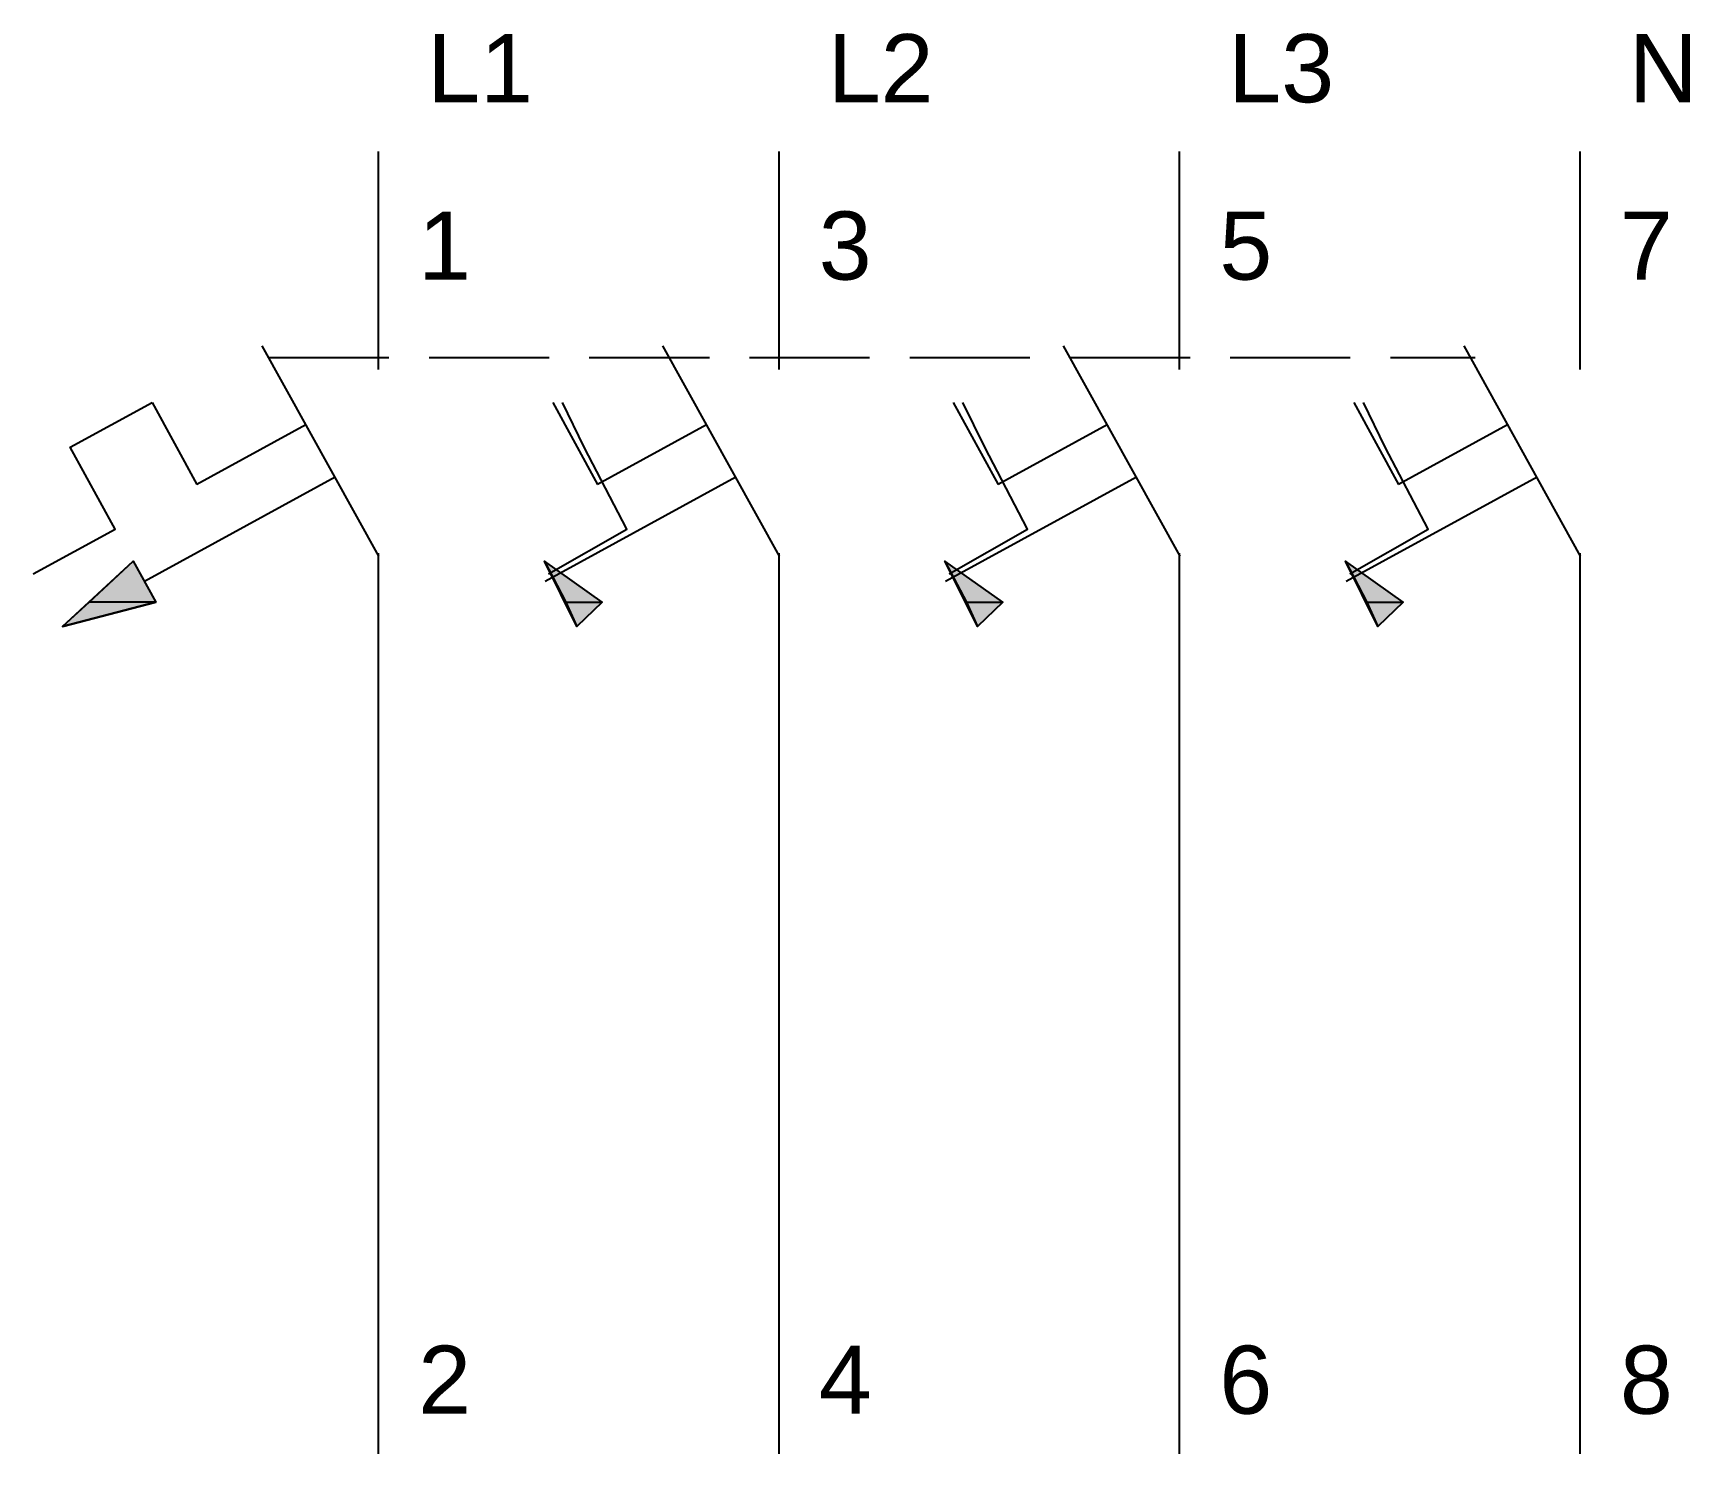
# Model space of a CAD drawing. Header units: millimetres. Extents: x -8.6 to 32.7, y -32.5 to 3.
import ezdxf
from ezdxf.enums import TextEntityAlignment as Align

# ---------------------------------------------------------------- set-up
doc = ezdxf.new("R2010")
doc.units = ezdxf.units.MM
doc.linetypes.add('SVG_3_1', pattern=[4, 3, -1])
doc.layers.get('0').update_dxf_attribs({"linetype": 'CONTINUOUS'})
doc.styles.add('ARIAL', font='arial.ttf')

# ---------------------------------------------------------------- blocks, each defined once
blk = doc.blocks.new('291_E_LV_MLD_IEC60617_mcb_4p')
at = {"true_color": 0x0000ff}
for p, q in [((0, 0), (0, -5.441)), ((10, 0), (10, -5.441)), ((20, 0), (20, -5.441)), ((30, 0), (30, -5.441)), ((0.02, -10.103), (-2.892, -4.853)), ((10.02, -10.103), (7.108, -4.853)), ((20.02, -10.103), (17.108, -4.853)), ((30.02, -10.103), (27.108, -4.853)), ((-5.642, -6.265), (-4.525, -8.309)), ((4.358, -6.265), (5.475, -8.309)), ((14.358, -6.265), (15.475, -8.309)), ((24.358, -6.265), (25.475, -8.309)), ((-1.804, -6.824), (-4.525, -8.309)), ((8.196, -6.824), (5.475, -8.309)), ((18.196, -6.824), (15.475, -8.309)), ((28.196, -6.824), (25.475, -8.309)), ((-1.069, -8.132), (-5.833, -10.735)), ((8.931, -8.132), (4.167, -10.735)), ((18.931, -8.132), (14.167, -10.735)), ((28.931, -8.132), (24.167, -10.735)), ((0, -10.029), (0, -32.5)), ((10, -10.029), (10, -32.5)), ((20, -10.029), (20, -32.5)), ((30, -10.029), (30, -32.5))]:
    blk.add_line(p, q, dxfattribs=at)
at = {"linetype": 'SVG_3_1', "true_color": 0x0000ff}
blk.add_line((-2.73, -5.147), (27.386, -5.147), dxfattribs=at)
at = {"true_color": 0x0000ff}
for points in [[(-8.613, -10.544), (-6.569, -9.426), (-7.686, -7.382), (-5.642, -6.265)], [(4.256, -10.544), (6.212, -9.426), (5.143, -7.382), (4.599, -6.265)], [(14.256, -10.544), (16.212, -9.426), (15.143, -7.382), (14.599, -6.265)], [(24.256, -10.544), (26.212, -9.426), (25.143, -7.382), (24.599, -6.265)]]:
    blk.add_lwpolyline(points, dxfattribs=at)
for points in [[(-7.877, -11.853), (-6.113, -10.221), (-5.554, -11.25), (-7.877, -11.853)], [(-6.113, -10.221), (-5.554, -11.25), (-7.216, -11.25)], [(4.96, -11.853), (4.149, -10.221), (4.684, -11.25), (4.96, -11.853)], [(4.149, -10.221), (4.684, -11.25), (5.593, -11.25)], [(14.96, -11.853), (14.149, -10.221), (14.684, -11.25), (14.96, -11.853)], [(14.149, -10.221), (14.684, -11.25), (15.593, -11.25)], [(24.96, -11.853), (24.149, -10.221), (24.684, -11.25), (24.96, -11.853)], [(24.149, -10.221), (24.684, -11.25), (25.593, -11.25)], [(-5.554, -11.25), (-7.216, -11.25), (-7.877, -11.853)], [(4.684, -11.25), (5.593, -11.25), (4.96, -11.853)], [(14.684, -11.25), (15.593, -11.25), (14.96, -11.853)], [(24.684, -11.25), (25.593, -11.25), (24.96, -11.853)]]:
    blk.add_lwpolyline(points, close=True, dxfattribs=at)
for points in [[(-6.113, -10.221), (-5.554, -11.25), (-7.216, -11.25)], [(4.149, -10.221), (4.684, -11.25), (5.593, -11.25)], [(14.149, -10.221), (14.684, -11.25), (15.593, -11.25)], [(24.149, -10.221), (24.684, -11.25), (25.593, -11.25)], [(-5.554, -11.25), (-7.216, -11.25), (-7.877, -11.853)], [(4.684, -11.25), (5.593, -11.25), (4.96, -11.853)], [(14.684, -11.25), (15.593, -11.25), (14.96, -11.853)], [(24.684, -11.25), (25.593, -11.25), (24.96, -11.853)]]:
    blk.add_solid(points, dxfattribs=at)
at = {"true_color": 0x0000ff, "style": 'ARIAL'}
for s, p in [('L1', (1.225, 1.225)), ('L2', (11.225, 1.225)), ('L3', (21.225, 1.225)), ('N', (31.225, 1.225)), ('1', (1, -3.2)), ('3', (11, -3.2)), ('5', (21, -3.2)), ('7', (31, -3.2)), ('2', (1, -31.5)), ('6', (21, -31.5)), ('8', (31, -31.5)), ('4', (11, -31.5))]:
    blk.add_text(s, height=1.7, dxfattribs=at).set_placement(p)
blk.add_attdef('TAG', text='', height=2.5, dxfattribs=at).set_placement((-10.613, -2.2), align=Align.RIGHT)
at = {"color": 7, "style": 'ARIAL'}
for tag, p in [('CURVE_RATING', (-10.613, -9)), ('BREAKING_CAPACITY', (-10.613, -12)), ('RATED_CURRENT', (-10.613, -15)), ('POLES', (-10.613, -18)), ('MANUFACTURER', (-10.613, -21))]:
    blk.add_attdef(tag, text='', height=1.7, dxfattribs=at).set_placement(p, align=Align.RIGHT)

msp = doc.modelspace()

# ---------------------------------------------------------------- block references
msp.add_blockref('291_E_LV_MLD_IEC60617_mcb_4p', (0, 0))

doc.saveas('drawing.dxf')
